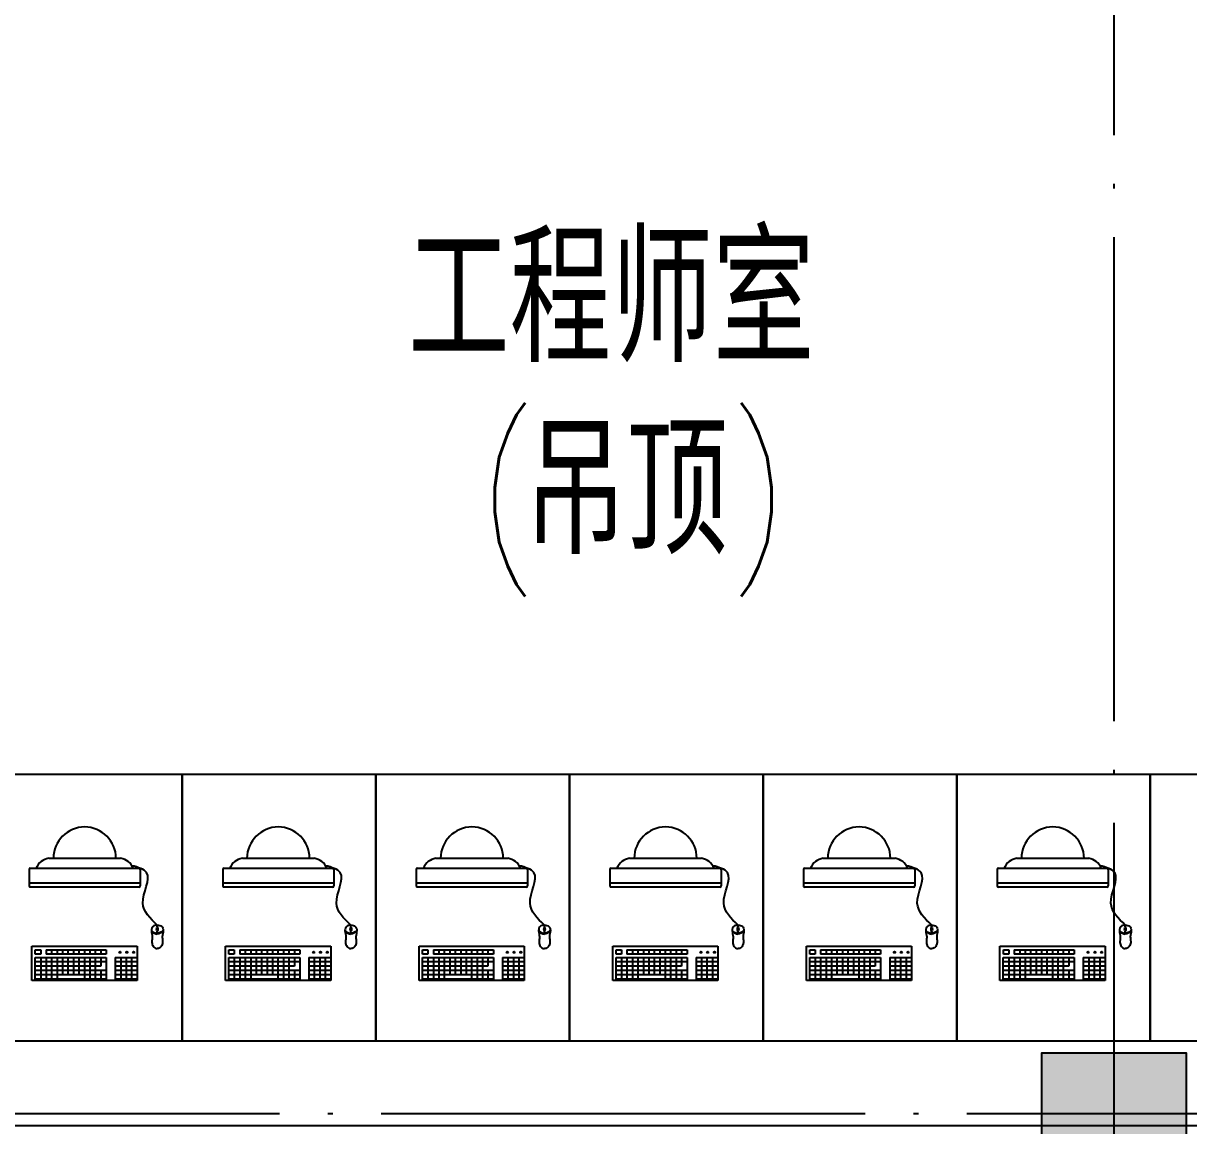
# Model space of a CAD drawing. Extents: x -59142 to 322364, y -122476 to 91021.
# Drawn here: x 28462 to 33277, y 46822 to 51375 of the extents above; entities that cross this region are included whole.
import ezdxf

# ---------------------------------------------------------------- set-up
doc = ezdxf.new("R2010")
doc.units = 0
doc.header["$LTSCALE"] = 1000
doc.header["$MEASUREMENT"] = 0
doc.linetypes.add('DOTE', pattern=[2.42, 2, -0.2, 0.02, -0.2])
for name, color, linetype in [('COLUMN', 255, 'Continuous'), ('DOTE', 1, 'DOTE'), ('EQUIPMENT', 171, 'Continuous'), ('PUB_HATCH', 255, 'Continuous'), ('TEXT', 62, 'Continuous'), ('WALL', 255, 'Continuous')]:
    doc.layers.add(name, color=color, linetype=linetype)
doc.styles.add('HZTXT', font='geditxt.shx', dxfattribs={"width": 0.8, "bigfont": 'hztxt1.shx'})
doc.styles.get("Standard").update_dxf_attribs({"font": 'gbenor.shx', "bigfont": 'gbcbig.shx'})
doc.dimstyles.get("Standard").update_dxf_attribs({"dimscale": 100, "dimtxt": 3.5, "dimasz": 1, "dimexe": 2.5, "dimexo": 3, "dimgap": 1.5, "dimtad": 1, "dimdec": 0, "dimzin": 0, "dimdsep": 46, "dimtxsty": 'Standard', "dimblk": 'ARCHTICK', "dimcen": 0.09, "dimadec": 0, "dimazin": 0, "dimtfac": 1, "dimtdec": 0, "dimtix": 1, "dimtmove": 2, "dimatfit": 3, "dimfxl": 1, "dimtolj": 1, "dimtzin": 0, "dimarcsym": 0})

# ---------------------------------------------------------------- blocks, each defined once
blk = doc.blocks.new('_FZH')
blk.add_lwpolyline([(-0.5, -0.5), (0.5, -0.5), (0.5, 0.5), (-0.5, 0.5)], close=True)
at = {"layer": 'PUB_HATCH'}
blk.add_solid([(-0.5, -0.5), (0.5, -0.5), (-0.5, 0.5), (0.5, 0.5)], dxfattribs=at)
blk = doc.blocks.new('DSADa')
at = {"layer": 'COLUMN', "xscale": 600.0000000000146, "yscale": 500, "zscale": 500}
blk.add_blockref('_FZH', (7100, -34500), dxfattribs=at)
blk = doc.blocks.new('A$C31CF031A')
at = {"layer": 'EQUIPMENT', "ltscale": 100}
for p, q in [((3250, 1400), (2450, 1400)), ((3250, 300), (3250, 1400)), ((3250, 1400), (3250, 300)), ((4050, 1400), (3250, 1400)), ((4050, 300), (4050, 1400)), ((4050, 1400), (4050, 300)), ((4850, 1400), (4050, 1400)), ((4850, 1400), (4850, 300)), ((5650, 1400), (4850, 1400)), ((4850, 300), (4850, 1400)), ((5650, 1400), (5650, 300)), ((6450, 1400), (5650, 1400)), ((5650, 300), (5650, 1400)), ((6450, 300), (6450, 1400)), ((6450, 1400), (6450, 300)), ((7250, 1400), (6450, 1400)), ((7250, 1400), (7250, 300)), ((8050, 1400), (7250, 1400)), ((7250, 300), (7250, 1400)), ((2450, 300), (3250, 300)), ((3250, 300), (4050, 300)), ((4050, 300), (4850, 300)), ((4850, 300), (5650, 300)), ((5650, 300), (6450, 300)), ((6450, 300), (7250, 300)), ((7250, 300), (8050, 300))]:
    blk.add_line(p, q, dxfattribs=at)
at = {"layer": 'EQUIPMENT'}
for p, q in [((2622.1, 1012.9), (3071.4, 1012.9)), ((2698.3, 1054.2), (2995.3, 1054.2)), ((3422.1, 1012.9), (3871.4, 1012.9)), ((3498.3, 1054.2), (3795.3, 1054.2)), ((4222.1, 1012.9), (4671.4, 1012.9)), ((4298.3, 1054.2), (4595.3, 1054.2)), ((5022.1, 1012.9), (5471.4, 1012.9)), ((5098.3, 1054.2), (5395.3, 1054.2)), ((5822.1, 1012.9), (6271.4, 1012.9)), ((5898.3, 1054.2), (6195.3, 1054.2)), ((6622.1, 1012.9), (7071.4, 1012.9)), ((6698.3, 1054.2), (6995.3, 1054.2)), ((2617.1, 1007.9), (2617.1, 940.3)), ((3076.4, 1007.9), (3076.4, 940.3)), ((3417.1, 1007.9), (3417.1, 940.3)), ((3876.4, 1007.9), (3876.4, 940.3)), ((4217.1, 1007.9), (4217.1, 940.3)), ((4676.4, 1007.9), (4676.4, 940.3)), ((5017.1, 1007.9), (5017.1, 940.3)), ((5476.4, 1007.9), (5476.4, 940.3)), ((5817.1, 1007.9), (5817.1, 940.3)), ((6276.4, 1007.9), (6276.4, 940.3)), ((6617.1, 1007.9), (6617.1, 940.3)), ((7076.4, 1007.9), (7076.4, 940.3)), ((2617.1, 952.2), (3076.4, 952.2)), ((3071.4, 935.3), (2622.1, 935.3)), ((3417.1, 952.2), (3876.4, 952.2)), ((3871.4, 935.3), (3422.1, 935.3)), ((4217.1, 952.2), (4676.4, 952.2)), ((4671.4, 935.3), (4222.1, 935.3)), ((5017.1, 952.2), (5476.4, 952.2)), ((5471.4, 935.3), (5022.1, 935.3)), ((5817.1, 952.2), (6276.4, 952.2)), ((6271.4, 935.3), (5822.1, 935.3)), ((6617.1, 952.2), (7076.4, 952.2)), ((7071.4, 935.3), (6622.1, 935.3)), ((3146.2, 770), (3146.2, 778.5)), ((3147.2, 770), (3147.2, 778.5)), ((3946.2, 770), (3946.2, 778.5)), ((3947.2, 770), (3947.2, 778.5)), ((4746.2, 770), (4746.2, 778.5)), ((4747.2, 770), (4747.2, 778.5)), ((5546.2, 770), (5546.2, 778.5)), ((5547.2, 770), (5547.2, 778.5)), ((6346.2, 770), (6346.2, 778.5)), ((6347.2, 770), (6347.2, 778.5)), ((7146.2, 770), (7146.2, 778.5)), ((7147.2, 770), (7147.2, 778.5)), ((3146.2, 743.5), (3146.2, 753.3)), ((3147.2, 743.5), (3147.2, 753.3)), ((3946.2, 743.5), (3946.2, 753.3)), ((3947.2, 743.5), (3947.2, 753.3)), ((4746.2, 743.5), (4746.2, 753.3)), ((4747.2, 743.5), (4747.2, 753.3)), ((5546.2, 743.5), (5546.2, 753.3)), ((5547.2, 743.5), (5547.2, 753.3)), ((6346.2, 743.5), (6346.2, 753.3)), ((6347.2, 743.5), (6347.2, 753.3)), ((7146.2, 743.5), (7146.2, 753.3)), ((7147.2, 743.5), (7147.2, 753.3)), ((2628.8, 691.8), (3063.3, 691.8)), ((2628.8, 549.1), (2628.8, 691.8)), ((2642.7, 658.3), (2642.7, 676.1)), ((2642.7, 676.1), (2665.1, 676.1)), ((2665.1, 676.1), (2665.1, 658.3)), ((2687.6, 676.1), (2687.6, 658.3)), ((2687.6, 676.1), (2935.6, 676.1)), ((2710.2, 676.1), (2710.2, 658.3)), ((2732.7, 676.1), (2732.7, 658.3)), ((2755.3, 676.1), (2755.3, 658.3)), ((2777.8, 676.1), (2777.8, 658.3)), ((2800.4, 676.1), (2800.4, 658.3)), ((2822.9, 676.1), (2822.9, 658.3)), ((2845.4, 676.1), (2845.4, 658.3)), ((2868, 676.1), (2868, 658.3)), ((2890.5, 676.1), (2890.5, 658.3)), ((2913.1, 676.1), (2913.1, 658.3)), ((2935.6, 676.1), (2935.6, 658.3)), ((2935.6, 676.1), (2935.6, 658.3)), ((3063.3, 691.8), (3063.3, 549.1)), ((3428.8, 691.8), (3863.3, 691.8)), ((3428.8, 549.1), (3428.8, 691.8)), ((3442.7, 658.3), (3442.7, 676.1)), ((3442.7, 676.1), (3465.1, 676.1)), ((3465.1, 676.1), (3465.1, 658.3)), ((3487.6, 676.1), (3487.6, 658.3)), ((3487.6, 676.1), (3735.6, 676.1)), ((3510.2, 676.1), (3510.2, 658.3)), ((3532.7, 676.1), (3532.7, 658.3)), ((3555.3, 676.1), (3555.3, 658.3)), ((3577.8, 676.1), (3577.8, 658.3)), ((3600.4, 676.1), (3600.4, 658.3)), ((3622.9, 676.1), (3622.9, 658.3)), ((3645.4, 676.1), (3645.4, 658.3)), ((3668, 676.1), (3668, 658.3)), ((3690.5, 676.1), (3690.5, 658.3)), ((3713.1, 676.1), (3713.1, 658.3)), ((3735.6, 676.1), (3735.6, 658.3)), ((3735.6, 676.1), (3735.6, 658.3)), ((3863.3, 691.8), (3863.3, 549.1)), ((4228.8, 691.8), (4663.3, 691.8)), ((4228.8, 549.1), (4228.8, 691.8)), ((4242.7, 658.3), (4242.7, 676.1)), ((4242.7, 676.1), (4265.1, 676.1)), ((4265.1, 676.1), (4265.1, 658.3)), ((4287.6, 676.1), (4287.6, 658.3)), ((4287.6, 676.1), (4535.6, 676.1)), ((4310.2, 676.1), (4310.2, 658.3)), ((4332.7, 676.1), (4332.7, 658.3)), ((4355.3, 676.1), (4355.3, 658.3)), ((4377.8, 676.1), (4377.8, 658.3)), ((4400.4, 676.1), (4400.4, 658.3)), ((4422.9, 676.1), (4422.9, 658.3)), ((4445.4, 676.1), (4445.4, 658.3)), ((4468, 676.1), (4468, 658.3)), ((4490.5, 676.1), (4490.5, 658.3)), ((4513.1, 676.1), (4513.1, 658.3)), ((4535.6, 676.1), (4535.6, 658.3)), ((4535.6, 676.1), (4535.6, 658.3)), ((4663.3, 691.8), (4663.3, 549.1)), ((5028.8, 691.8), (5463.3, 691.8)), ((5028.8, 549.1), (5028.8, 691.8)), ((5042.7, 658.3), (5042.7, 676.1)), ((5042.7, 676.1), (5065.1, 676.1)), ((5065.1, 676.1), (5065.1, 658.3)), ((5087.6, 676.1), (5087.6, 658.3)), ((5087.6, 676.1), (5335.6, 676.1)), ((5110.2, 676.1), (5110.2, 658.3)), ((5132.7, 676.1), (5132.7, 658.3)), ((5155.3, 676.1), (5155.3, 658.3)), ((5177.8, 676.1), (5177.8, 658.3)), ((5200.4, 676.1), (5200.4, 658.3)), ((5222.9, 676.1), (5222.9, 658.3)), ((5245.4, 676.1), (5245.4, 658.3)), ((5268, 676.1), (5268, 658.3)), ((5290.5, 676.1), (5290.5, 658.3)), ((5313.1, 676.1), (5313.1, 658.3)), ((5335.6, 676.1), (5335.6, 658.3)), ((5335.6, 676.1), (5335.6, 658.3)), ((5463.3, 691.8), (5463.3, 549.1)), ((5828.8, 691.8), (6263.3, 691.8)), ((5828.8, 549.1), (5828.8, 691.8)), ((5842.7, 658.3), (5842.7, 676.1)), ((5842.7, 676.1), (5865.1, 676.1)), ((5865.1, 676.1), (5865.1, 658.3)), ((5887.6, 676.1), (5887.6, 658.3)), ((5887.6, 676.1), (6135.6, 676.1)), ((5910.2, 676.1), (5910.2, 658.3)), ((5932.7, 676.1), (5932.7, 658.3)), ((5955.3, 676.1), (5955.3, 658.3)), ((5977.8, 676.1), (5977.8, 658.3)), ((6000.4, 676.1), (6000.4, 658.3)), ((6022.9, 676.1), (6022.9, 658.3)), ((6045.4, 676.1), (6045.4, 658.3)), ((6068, 676.1), (6068, 658.3)), ((6090.5, 676.1), (6090.5, 658.3)), ((6113.1, 676.1), (6113.1, 658.3)), ((6135.6, 676.1), (6135.6, 658.3)), ((6135.6, 676.1), (6135.6, 658.3)), ((6263.3, 691.8), (6263.3, 549.1)), ((6628.8, 691.8), (7063.3, 691.8)), ((6628.8, 549.1), (6628.8, 691.8)), ((6642.7, 658.3), (6642.7, 676.1)), ((6642.7, 676.1), (6665.1, 676.1)), ((6665.1, 676.1), (6665.1, 658.3)), ((6687.6, 676.1), (6687.6, 658.3)), ((6687.6, 676.1), (6935.6, 676.1)), ((6710.2, 676.1), (6710.2, 658.3)), ((6732.7, 676.1), (6732.7, 658.3)), ((6755.3, 676.1), (6755.3, 658.3)), ((6777.8, 676.1), (6777.8, 658.3)), ((6800.4, 676.1), (6800.4, 658.3)), ((6822.9, 676.1), (6822.9, 658.3)), ((6845.4, 676.1), (6845.4, 658.3)), ((6868, 676.1), (6868, 658.3)), ((6890.5, 676.1), (6890.5, 658.3)), ((6913.1, 676.1), (6913.1, 658.3)), ((6935.6, 676.1), (6935.6, 658.3)), ((6935.6, 676.1), (6935.6, 658.3)), ((7063.3, 691.8), (7063.3, 549.1)), ((2642.6, 644.5), (2935.6, 644.5)), ((2642.6, 555.7), (2642.6, 644.5)), ((2935.6, 626.7), (2642.6, 626.7)), ((2665.1, 658.3), (2642.7, 658.3)), ((2665.1, 644.5), (2665.1, 555.7)), ((2935.6, 658.3), (2687.6, 658.3)), ((2687.6, 644.5), (2687.6, 555.7)), ((2710.2, 644.5), (2710.2, 555.7)), ((2732.7, 644.5), (2732.7, 555.7)), ((2755.3, 644.5), (2755.3, 573.4)), ((2777.8, 644.5), (2777.8, 573.4)), ((2800.4, 644.5), (2800.4, 573.4)), ((2822.9, 644.5), (2822.9, 573.4)), ((2845.4, 644.5), (2845.4, 555.7)), ((2868, 644.5), (2868, 555.7)), ((2935.6, 658.3), (2880.3, 658.3)), ((2890.5, 644.5), (2890.5, 555.7)), ((2913.1, 644.5), (2913.1, 608.9)), ((2935.6, 644.5), (2935.6, 555.7)), ((2935.6, 644.5), (2935.6, 555.7)), ((2935.6, 644.5), (2935.6, 555.7)), ((2973.1, 644.5), (3063.3, 644.5)), ((2973.1, 644.5), (2973.1, 555.7)), ((2973.1, 644.5), (3063.3, 644.5)), ((3063.3, 626.7), (2973.1, 626.7)), ((2995.7, 644.5), (2995.7, 555.7)), ((3018.2, 644.5), (3018.2, 555.7)), ((3040.8, 644.5), (3040.8, 555.7)), ((3063.3, 644.5), (3063.3, 555.7)), ((3063.3, 644.5), (3063.3, 555.7)), ((3442.6, 644.5), (3735.6, 644.5)), ((3442.6, 555.7), (3442.6, 644.5)), ((3735.6, 626.7), (3442.6, 626.7)), ((3465.1, 658.3), (3442.7, 658.3)), ((3465.1, 644.5), (3465.1, 555.7)), ((3735.6, 658.3), (3487.6, 658.3)), ((3487.6, 644.5), (3487.6, 555.7)), ((3510.2, 644.5), (3510.2, 555.7)), ((3532.7, 644.5), (3532.7, 555.7)), ((3555.3, 644.5), (3555.3, 573.4)), ((3577.8, 644.5), (3577.8, 573.4)), ((3600.4, 644.5), (3600.4, 573.4)), ((3622.9, 644.5), (3622.9, 573.4)), ((3645.4, 644.5), (3645.4, 555.7)), ((3668, 644.5), (3668, 555.7)), ((3735.6, 658.3), (3680.3, 658.3)), ((3690.5, 644.5), (3690.5, 555.7)), ((3713.1, 644.5), (3713.1, 608.9)), ((3735.6, 644.5), (3735.6, 555.7)), ((3735.6, 644.5), (3735.6, 555.7)), ((3735.6, 644.5), (3735.6, 555.7)), ((3773.1, 644.5), (3863.3, 644.5)), ((3773.1, 644.5), (3773.1, 555.7)), ((3773.1, 644.5), (3863.3, 644.5)), ((3863.3, 626.7), (3773.1, 626.7)), ((3795.7, 644.5), (3795.7, 555.7)), ((3818.2, 644.5), (3818.2, 555.7)), ((3840.8, 644.5), (3840.8, 555.7)), ((3863.3, 644.5), (3863.3, 555.7)), ((3863.3, 644.5), (3863.3, 555.7)), ((4242.6, 644.5), (4535.6, 644.5)), ((4242.6, 555.7), (4242.6, 644.5)), ((4535.6, 626.7), (4242.6, 626.7)), ((4265.1, 658.3), (4242.7, 658.3)), ((4265.1, 644.5), (4265.1, 555.7)), ((4535.6, 658.3), (4287.6, 658.3)), ((4287.6, 644.5), (4287.6, 555.7)), ((4310.2, 644.5), (4310.2, 555.7)), ((4332.7, 644.5), (4332.7, 555.7)), ((4355.3, 644.5), (4355.3, 573.4)), ((4377.8, 644.5), (4377.8, 573.4)), ((4400.4, 644.5), (4400.4, 573.4)), ((4422.9, 644.5), (4422.9, 573.4)), ((4445.4, 644.5), (4445.4, 555.7)), ((4468, 644.5), (4468, 555.7)), ((4535.6, 658.3), (4480.3, 658.3)), ((4490.5, 644.5), (4490.5, 555.7)), ((4513.1, 644.5), (4513.1, 608.9)), ((4535.6, 644.5), (4535.6, 555.7)), ((4535.6, 644.5), (4535.6, 555.7)), ((4535.6, 644.5), (4535.6, 555.7)), ((4573.1, 644.5), (4663.3, 644.5)), ((4573.1, 644.5), (4573.1, 555.7)), ((4573.1, 644.5), (4663.3, 644.5)), ((4663.3, 626.7), (4573.1, 626.7)), ((4595.7, 644.5), (4595.7, 555.7)), ((4618.2, 644.5), (4618.2, 555.7)), ((4640.8, 644.5), (4640.8, 555.7)), ((4663.3, 644.5), (4663.3, 555.7)), ((4663.3, 644.5), (4663.3, 555.7)), ((5042.6, 644.5), (5335.6, 644.5)), ((5042.6, 555.7), (5042.6, 644.5)), ((5335.6, 626.7), (5042.6, 626.7)), ((5065.1, 658.3), (5042.7, 658.3)), ((5065.1, 644.5), (5065.1, 555.7)), ((5335.6, 658.3), (5087.6, 658.3)), ((5087.6, 644.5), (5087.6, 555.7)), ((5110.2, 644.5), (5110.2, 555.7)), ((5132.7, 644.5), (5132.7, 555.7)), ((5155.3, 644.5), (5155.3, 573.4)), ((5177.8, 644.5), (5177.8, 573.4)), ((5200.4, 644.5), (5200.4, 573.4)), ((5222.9, 644.5), (5222.9, 573.4)), ((5245.4, 644.5), (5245.4, 555.7)), ((5268, 644.5), (5268, 555.7)), ((5335.6, 658.3), (5280.3, 658.3)), ((5290.5, 644.5), (5290.5, 555.7)), ((5313.1, 644.5), (5313.1, 608.9)), ((5335.6, 644.5), (5335.6, 555.7)), ((5335.6, 644.5), (5335.6, 555.7)), ((5335.6, 644.5), (5335.6, 555.7)), ((5373.1, 644.5), (5463.3, 644.5)), ((5373.1, 644.5), (5373.1, 555.7)), ((5373.1, 644.5), (5463.3, 644.5)), ((5463.3, 626.7), (5373.1, 626.7)), ((5395.7, 644.5), (5395.7, 555.7)), ((5418.2, 644.5), (5418.2, 555.7)), ((5440.8, 644.5), (5440.8, 555.7)), ((5463.3, 644.5), (5463.3, 555.7)), ((5463.3, 644.5), (5463.3, 555.7)), ((5842.6, 644.5), (6135.6, 644.5)), ((5842.6, 555.7), (5842.6, 644.5)), ((6135.6, 626.7), (5842.6, 626.7)), ((5865.1, 658.3), (5842.7, 658.3)), ((5865.1, 644.5), (5865.1, 555.7)), ((6135.6, 658.3), (5887.6, 658.3)), ((5887.6, 644.5), (5887.6, 555.7)), ((5910.2, 644.5), (5910.2, 555.7)), ((5932.7, 644.5), (5932.7, 555.7)), ((5955.3, 644.5), (5955.3, 573.4)), ((5977.8, 644.5), (5977.8, 573.4)), ((6000.4, 644.5), (6000.4, 573.4)), ((6022.9, 644.5), (6022.9, 573.4)), ((6045.4, 644.5), (6045.4, 555.7)), ((6068, 644.5), (6068, 555.7)), ((6135.6, 658.3), (6080.3, 658.3)), ((6090.5, 644.5), (6090.5, 555.7)), ((6113.1, 644.5), (6113.1, 608.9)), ((6135.6, 644.5), (6135.6, 555.7)), ((6135.6, 644.5), (6135.6, 555.7)), ((6135.6, 644.5), (6135.6, 555.7)), ((6173.1, 644.5), (6263.3, 644.5)), ((6173.1, 644.5), (6173.1, 555.7)), ((6173.1, 644.5), (6263.3, 644.5)), ((6263.3, 626.7), (6173.1, 626.7)), ((6195.7, 644.5), (6195.7, 555.7)), ((6218.2, 644.5), (6218.2, 555.7)), ((6240.8, 644.5), (6240.8, 555.7)), ((6263.3, 644.5), (6263.3, 555.7)), ((6263.3, 644.5), (6263.3, 555.7)), ((6642.6, 644.5), (6935.6, 644.5)), ((6642.6, 555.7), (6642.6, 644.5)), ((6935.6, 626.7), (6642.6, 626.7)), ((6665.1, 658.3), (6642.7, 658.3)), ((6665.1, 644.5), (6665.1, 555.7)), ((6935.6, 658.3), (6687.6, 658.3)), ((6687.6, 644.5), (6687.6, 555.7)), ((6710.2, 644.5), (6710.2, 555.7)), ((6732.7, 644.5), (6732.7, 555.7)), ((6755.3, 644.5), (6755.3, 573.4)), ((6777.8, 644.5), (6777.8, 573.4)), ((6800.4, 644.5), (6800.4, 573.4)), ((6822.9, 644.5), (6822.9, 573.4)), ((6845.4, 644.5), (6845.4, 555.7)), ((6868, 644.5), (6868, 555.7)), ((6935.6, 658.3), (6880.3, 658.3)), ((6890.5, 644.5), (6890.5, 555.7)), ((6913.1, 644.5), (6913.1, 608.9)), ((6935.6, 644.5), (6935.6, 555.7)), ((6935.6, 644.5), (6935.6, 555.7)), ((6935.6, 644.5), (6935.6, 555.7)), ((6973.1, 644.5), (7063.3, 644.5)), ((6973.1, 644.5), (6973.1, 555.7)), ((6973.1, 644.5), (7063.3, 644.5)), ((7063.3, 626.7), (6973.1, 626.7)), ((6995.7, 644.5), (6995.7, 555.7)), ((7018.2, 644.5), (7018.2, 555.7)), ((7040.8, 644.5), (7040.8, 555.7)), ((7063.3, 644.5), (7063.3, 555.7)), ((7063.3, 644.5), (7063.3, 555.7)), ((2913.1, 608.9), (2642.6, 608.9)), ((2935.6, 591.2), (2642.6, 591.2)), ((2913.1, 591.2), (2913.1, 555.7)), ((3063.3, 608.9), (2973.1, 608.9)), ((3063.3, 591.2), (2973.1, 591.2)), ((3713.1, 608.9), (3442.6, 608.9)), ((3735.6, 591.2), (3442.6, 591.2)), ((3713.1, 591.2), (3713.1, 555.7)), ((3863.3, 608.9), (3773.1, 608.9)), ((3863.3, 591.2), (3773.1, 591.2)), ((4513.1, 608.9), (4242.6, 608.9)), ((4535.6, 591.2), (4242.6, 591.2)), ((4513.1, 591.2), (4513.1, 555.7)), ((4663.3, 608.9), (4573.1, 608.9)), ((4663.3, 591.2), (4573.1, 591.2)), ((5313.1, 608.9), (5042.6, 608.9)), ((5335.6, 591.2), (5042.6, 591.2)), ((5313.1, 591.2), (5313.1, 555.7)), ((5463.3, 608.9), (5373.1, 608.9)), ((5463.3, 591.2), (5373.1, 591.2)), ((6113.1, 608.9), (5842.6, 608.9)), ((6135.6, 591.2), (5842.6, 591.2)), ((6113.1, 591.2), (6113.1, 555.7)), ((6263.3, 608.9), (6173.1, 608.9)), ((6263.3, 591.2), (6173.1, 591.2)), ((6913.1, 608.9), (6642.6, 608.9)), ((6935.6, 591.2), (6642.6, 591.2)), ((6913.1, 591.2), (6913.1, 555.7)), ((7063.3, 608.9), (6973.1, 608.9)), ((7063.3, 591.2), (6973.1, 591.2)), ((3063.3, 549.1), (2628.8, 549.1)), ((2935.6, 573.4), (2642.6, 573.4)), ((2935.6, 555.7), (2642.6, 555.7)), ((3063.3, 573.4), (2973.1, 573.4)), ((3063.3, 555.7), (2973.1, 555.7)), ((3863.3, 549.1), (3428.8, 549.1)), ((3735.6, 573.4), (3442.6, 573.4)), ((3735.6, 555.7), (3442.6, 555.7)), ((3863.3, 573.4), (3773.1, 573.4)), ((3863.3, 555.7), (3773.1, 555.7)), ((4663.3, 549.1), (4228.8, 549.1)), ((4535.6, 573.4), (4242.6, 573.4)), ((4535.6, 555.7), (4242.6, 555.7)), ((4663.3, 573.4), (4573.1, 573.4)), ((4663.3, 555.7), (4573.1, 555.7)), ((5463.3, 549.1), (5028.8, 549.1)), ((5335.6, 573.4), (5042.6, 573.4)), ((5335.6, 555.7), (5042.6, 555.7)), ((5463.3, 573.4), (5373.1, 573.4)), ((5463.3, 555.7), (5373.1, 555.7)), ((6263.3, 549.1), (5828.8, 549.1)), ((6135.6, 573.4), (5842.6, 573.4)), ((6135.6, 555.7), (5842.6, 555.7)), ((6263.3, 573.4), (6173.1, 573.4)), ((6263.3, 555.7), (6173.1, 555.7)), ((7063.3, 549.1), (6628.8, 549.1)), ((6935.6, 573.4), (6642.6, 573.4)), ((6935.6, 555.7), (6642.6, 555.7)), ((7063.3, 573.4), (6973.1, 573.4)), ((7063.3, 555.7), (6973.1, 555.7))]:
    blk.add_line(p, q, dxfattribs=at)
for centre in [(2993, 666.4), (3021.1, 666.4), (3049.1, 666.4), (3793, 666.4), (3821.1, 666.4), (3849.1, 666.4), (4593, 666.4), (4621.1, 666.4), (4649.1, 666.4), (5393, 666.4), (5421.1, 666.4), (5449.1, 666.4), (6193, 666.4), (6221.1, 666.4), (6249.1, 666.4), (6993, 666.4), (7021.1, 666.4), (7049.1, 666.4)]:
    blk.add_circle(centre, 3.1, dxfattribs=at)
for centre, radius, start, end in [((2846.8, 1054.2), 129.3, 0.0037, 180.0037), ((3646.8, 1054.2), 129.3, 0.0037, 180.0037), ((4446.8, 1054.2), 129.3, 0.0037, 180.0037), ((5246.8, 1054.2), 129.3, 0.0037, 180.0037), ((6046.8, 1054.2), 129.3, 0.0037, 180.0037), ((6846.8, 1054.2), 129.3, 0.0037, 180.0037), ((2622.1, 1007.9), 5, 90, 180), ((2707.6, 989.2), 65.7, 98.0752, 158.8803), ((2986, 989.2), 65.7, 21.1197, 81.9248), ((3071.4, 1007.9), 5, 0, 90), ((3422.1, 1007.9), 5, 90, 180), ((3507.6, 989.2), 65.7, 98.0752, 158.8803), ((3786, 989.2), 65.7, 21.1197, 81.9248), ((3871.4, 1007.9), 5, 0, 90), ((4222.1, 1007.9), 5, 90, 180), ((4307.6, 989.2), 65.7, 98.0752, 158.8803), ((4586, 989.2), 65.7, 21.1197, 81.9248), ((4671.4, 1007.9), 5, 0, 90), ((5022.1, 1007.9), 5, 90, 180), ((5107.6, 989.2), 65.7, 98.0752, 158.8803), ((5386, 989.2), 65.7, 21.1197, 81.9248), ((5471.4, 1007.9), 5, 0, 90), ((5822.1, 1007.9), 5, 90, 180), ((5907.6, 989.2), 65.7, 98.0752, 158.8803), ((6186, 989.2), 65.7, 21.1197, 81.9248), ((6271.4, 1007.9), 5, 0, 90), ((6622.1, 1007.9), 5, 90, 180), ((6707.6, 989.2), 65.7, 98.0752, 158.8803), ((6986, 989.2), 65.7, 21.1197, 81.9248), ((7071.4, 1007.9), 5, 0, 90), ((2622.1, 940.3), 5, 180, 270.0037), ((3071.4, 940.3), 5, 270.0037, 0), ((3422.1, 940.3), 5, 180, 270.0037), ((3871.4, 940.3), 5, 270.0037, 0), ((4222.1, 940.3), 5, 180, 270.0037), ((4671.4, 940.3), 5, 270.0037, 0), ((5022.1, 940.3), 5, 180, 270.0037), ((5471.4, 940.3), 5, 270.0037, 0), ((5822.1, 940.3), 5, 180, 270.0037), ((6271.4, 940.3), 5, 270.0037, 0), ((6622.1, 940.3), 5, 180, 270.0037), ((7071.4, 940.3), 5, 270.0037, 0)]:
    blk.add_arc(centre, radius, start, end, dxfattribs=at)
for centre, major_axis in [((3146.7, 761.6), (0, 8.48)), ((3146.7, 761.6), (0, 3.81)), ((3946.7, 761.6), (0, 8.48)), ((3946.7, 761.6), (0, 3.81)), ((4746.7, 761.6), (0, 8.48)), ((4746.7, 761.6), (0, 3.81)), ((5546.7, 761.6), (0, 8.48)), ((5546.7, 761.6), (0, 3.81)), ((6346.7, 761.6), (0, 8.48)), ((6346.7, 761.6), (0, 3.81)), ((7146.7, 761.6), (0, 8.48)), ((7146.7, 761.6), (0, 3.81))]:
    blk.add_ellipse(centre, major_axis=major_axis, ratio=0.331977, dxfattribs=at)
for points in [[(3146.7, 778.6), (3087.2, 869.2), (3102.9, 995), (3041.9, 1023.7)], [(3946.7, 778.6), (3887.2, 869.2), (3902.9, 995), (3841.9, 1023.7)], [(4746.7, 778.6), (4687.2, 869.2), (4702.9, 995), (4641.9, 1023.7)], [(5546.7, 778.6), (5487.2, 869.2), (5502.9, 995), (5441.9, 1023.7)], [(6346.7, 778.6), (6287.2, 869.2), (6302.9, 995), (6241.9, 1023.7)], [(7146.7, 778.6), (7087.2, 869.2), (7102.9, 995), (7041.9, 1023.7)], [(3146.7, 778.6), (3128.4, 772.9), (3122.4, 755.7), (3126.1, 729.8), (3124.9, 715.6), (3126.3, 697.6), (3136.4, 684.3), (3146.7, 681.1)], [(3146.7, 778.6), (3165.1, 772.9), (3171.1, 755.7), (3167.4, 729.8), (3168.6, 715.6), (3167.2, 697.6), (3157, 684.3), (3146.7, 681.1)], [(3946.7, 778.6), (3928.4, 772.9), (3922.4, 755.7), (3926.1, 729.8), (3924.9, 715.6), (3926.3, 697.6), (3936.4, 684.3), (3946.7, 681.1)], [(3946.7, 778.6), (3965.1, 772.9), (3971.1, 755.7), (3967.4, 729.8), (3968.6, 715.6), (3967.2, 697.6), (3957, 684.3), (3946.7, 681.1)], [(4746.7, 778.6), (4728.4, 772.9), (4722.4, 755.7), (4726.1, 729.8), (4724.9, 715.6), (4726.3, 697.6), (4736.4, 684.3), (4746.7, 681.1)], [(4746.7, 778.6), (4765.1, 772.9), (4771.1, 755.7), (4767.4, 729.8), (4768.6, 715.6), (4767.2, 697.6), (4757, 684.3), (4746.7, 681.1)], [(5546.7, 778.6), (5528.4, 772.9), (5522.4, 755.7), (5526.1, 729.8), (5524.9, 715.6), (5526.3, 697.6), (5536.4, 684.3), (5546.7, 681.1)], [(5546.7, 778.6), (5565.1, 772.9), (5571.1, 755.7), (5567.4, 729.8), (5568.6, 715.6), (5567.2, 697.6), (5557, 684.3), (5546.7, 681.1)], [(6346.7, 778.6), (6328.4, 772.9), (6322.4, 755.7), (6326.1, 729.8), (6324.9, 715.6), (6326.3, 697.6), (6336.4, 684.3), (6346.7, 681.1)], [(6346.7, 778.6), (6365.1, 772.9), (6371.1, 755.7), (6367.4, 729.8), (6368.6, 715.6), (6367.2, 697.6), (6357, 684.3), (6346.7, 681.1)], [(7146.7, 778.6), (7128.4, 772.9), (7122.4, 755.7), (7126.1, 729.8), (7124.9, 715.6), (7126.3, 697.6), (7136.4, 684.3), (7146.7, 681.1)], [(7146.7, 778.6), (7165.1, 772.9), (7171.1, 755.7), (7167.4, 729.8), (7168.6, 715.6), (7167.2, 697.6), (7157, 684.3), (7146.7, 681.1)], [(3122.4, 754.7), (3134.6, 747.5), (3146.2, 743.5)], [(3122.4, 752.4), (3134.6, 745.2), (3146.7, 741.1)], [(3171, 752.4), (3158.9, 745.2), (3146.7, 741.1)], [(3171, 754.7), (3158.9, 747.5), (3147.2, 743.5)], [(3922.4, 754.7), (3934.6, 747.5), (3946.2, 743.5)], [(3922.4, 752.4), (3934.6, 745.2), (3946.7, 741.1)], [(3971, 752.4), (3958.9, 745.2), (3946.7, 741.1)], [(3971, 754.7), (3958.9, 747.5), (3947.2, 743.5)], [(4722.4, 754.7), (4734.6, 747.5), (4746.2, 743.5)], [(4722.4, 752.4), (4734.6, 745.2), (4746.7, 741.1)], [(4771, 752.4), (4758.9, 745.2), (4746.7, 741.1)], [(4771, 754.7), (4758.9, 747.5), (4747.2, 743.5)], [(5522.4, 754.7), (5534.6, 747.5), (5546.2, 743.5)], [(5522.4, 752.4), (5534.6, 745.2), (5546.7, 741.1)], [(5571, 752.4), (5558.9, 745.2), (5546.7, 741.1)], [(5571, 754.7), (5558.9, 747.5), (5547.2, 743.5)], [(6322.4, 754.7), (6334.6, 747.5), (6346.2, 743.5)], [(6322.4, 752.4), (6334.6, 745.2), (6346.7, 741.1)], [(6371, 752.4), (6358.9, 745.2), (6346.7, 741.1)], [(6371, 754.7), (6358.9, 747.5), (6347.2, 743.5)], [(7122.4, 754.7), (7134.6, 747.5), (7146.2, 743.5)], [(7122.4, 752.4), (7134.6, 745.2), (7146.7, 741.1)], [(7171, 752.4), (7158.9, 745.2), (7146.7, 741.1)], [(7171, 754.7), (7158.9, 747.5), (7147.2, 743.5)]]:
    blk.add_spline(points, degree=3, dxfattribs=at)
blk = doc.blocks.new('*D1645')
at = {"color": 0, "lineweight": -2, "transparency": 16777216}
for p, q in [((30050.9, 77044.1), (28767.3, 77044.1)), ((30168.4, 76672.1), (30050.9, 77044.1)), ((30068.4, 76672.1), (30168.4, 76672.1))]:
    blk.add_line(p, q, dxfattribs=at)
at = {"layer": 'Defpoints', "color": 0, "transparency": 16777216}
for p in [(29850.9, 77044.1), (30368.4, 76672.1), (49318.4, 26622.1)]:
    blk.add_point(p, dxfattribs=at)
at = {"color": 0, "transparency": 16777216, "insert": (29234.1, 77369.1), "char_height": 350, "attachment_point": 5}
blk.add_mtext('\\A1;50050', dxfattribs=at)
blk = doc.blocks.new('_ArchTick')
at = {"color": 0, "linetype": 'ByBlock', "const_width": 0.4}
blk.add_lwpolyline([(-0.5, -0.5), (0.5, 0.5)], dxfattribs=at)
blk = doc.blocks.new('*D1646')
at = {"color": 0, "lineweight": -2, "transparency": 16777216}
for p, q in [((30195.9, 76988.6), (30195.9, 78214.8)), ((30368.4, 76872.1), (30195.9, 76988.6)), ((30368.4, 76972.1), (30368.4, 76872.1))]:
    blk.add_line(p, q, dxfattribs=at)
at = {"layer": 'Defpoints', "color": 0, "transparency": 16777216}
for p in [(30195.9, 77188.6), (30368.4, 76672.1), (49318.4, 26622.1)]:
    blk.add_point(p, dxfattribs=at)
at = {"color": 0, "transparency": 16777216, "insert": (29870.9, 77776.7), "char_height": 350, "attachment_point": 5, "rotation": 90}
blk.add_mtext('\\A1;18950', dxfattribs=at)
blk = doc.blocks.new('*D1647')
at = {"color": 0, "lineweight": -2, "transparency": 16777216}
for p, q in [((26068.4, 78472.1), (25968.4, 78472.1)), ((25968.4, 78472.1), (26036.4, 78022.1)), ((26036.4, 78022.1), (27261.6, 78022.1))]:
    blk.add_line(p, q, dxfattribs=at)
at = {"layer": 'Defpoints', "color": 0, "transparency": 16777216}
for p in [(25768.4, 78472.1), (26236.4, 78022.1), (49318.4, 26622.1)]:
    blk.add_point(p, dxfattribs=at)
at = {"color": 0, "transparency": 16777216, "insert": (26824, 78347.1), "char_height": 350, "attachment_point": 5}
blk.add_mtext('\\A1;51850', dxfattribs=at)
blk = doc.blocks.new('*D1648')
at = {"color": 0, "lineweight": -2, "transparency": 16777216}
for p, q in [((25768.4, 78272.1), (26069.4, 78294.6)), ((25768.4, 78172.1), (25768.4, 78272.1)), ((26069.4, 78294.6), (26069.4, 77003.6))]:
    blk.add_line(p, q, dxfattribs=at)
at = {"layer": 'Defpoints', "color": 0, "transparency": 16777216}
for p in [(25768.4, 78472.1), (26069.4, 78094.6), (49318.4, 26622.1)]:
    blk.add_point(p, dxfattribs=at)
at = {"color": 0, "transparency": 16777216, "insert": (25744.4, 77474.1), "char_height": 350, "attachment_point": 5, "rotation": 90}
blk.add_mtext('\\A1;23550', dxfattribs=at)
blk = doc.blocks.new('*D1649')
at = {"color": 0, "lineweight": -2, "transparency": 16777216}
for p, q in [((30083.4, 74425.6), (30083.4, 75651.8)), ((30368.4, 74622.1), (30368.4, 74522.1)), ((30368.4, 74522.1), (30083.4, 74425.6))]:
    blk.add_line(p, q, dxfattribs=at)
at = {"layer": 'Defpoints', "color": 0, "transparency": 16777216}
for p in [(30083.4, 74625.6), (30368.4, 74322.1), (49318.4, 26622.1)]:
    blk.add_point(p, dxfattribs=at)
at = {"color": 0, "transparency": 16777216, "insert": (29758.4, 75213.7), "char_height": 350, "attachment_point": 5, "rotation": 90}
blk.add_mtext('\\A1;18950', dxfattribs=at)
blk = doc.blocks.new('*D1650')
at = {"color": 0, "lineweight": -2, "transparency": 16777216}
for p, q in [((30283.4, 74425.6), (28970.7, 74425.6)), ((30168.4, 74322.1), (30283.4, 74425.6)), ((30068.4, 74322.1), (30168.4, 74322.1))]:
    blk.add_line(p, q, dxfattribs=at)
at = {"layer": 'Defpoints', "color": 0, "transparency": 16777216}
for p in [(30083.4, 74425.6), (30368.4, 74322.1), (49318.4, 26622.1)]:
    blk.add_point(p, dxfattribs=at)
at = {"color": 0, "transparency": 16777216, "insert": (29452, 74750.6), "char_height": 350, "attachment_point": 5}
blk.add_mtext('\\A1;47700', dxfattribs=at)
blk = doc.blocks.new('*D1651')
at = {"color": 0, "lineweight": -2, "transparency": 16777216}
for p, q in [((25768.4, 76272.1), (26043.4, 76304.6)), ((26043.4, 76304.6), (26043.4, 75013.6)), ((25768.4, 76172.1), (25768.4, 76272.1))]:
    blk.add_line(p, q, dxfattribs=at)
at = {"layer": 'Defpoints', "color": 0, "transparency": 16777216}
for p in [(25768.4, 76472.1), (26043.4, 76104.6), (49318.4, 26622.1)]:
    blk.add_point(p, dxfattribs=at)
at = {"color": 0, "transparency": 16777216, "insert": (25718.4, 75484.1), "char_height": 350, "attachment_point": 5, "rotation": 90}
blk.add_mtext('\\A1;23550', dxfattribs=at)
blk = doc.blocks.new('*D1652')
at = {"color": 0, "lineweight": -2, "transparency": 16777216}
for p, q in [((25968.4, 76472.1), (25958, 76131.9)), ((26068.4, 76472.1), (25968.4, 76472.1)), ((25958, 76131.9), (27271.7, 76131.9))]:
    blk.add_line(p, q, dxfattribs=at)
at = {"layer": 'Defpoints', "color": 0, "transparency": 16777216}
for p in [(25768.4, 76472.1), (26158, 76131.9, 0), (49318.4, 26622.1)]:
    blk.add_point(p, dxfattribs=at)
at = {"color": 0, "transparency": 16777216, "insert": (26789.9, 76456.9), "char_height": 350, "attachment_point": 5}
blk.add_mtext('\\A1;49850', dxfattribs=at)
blk = doc.blocks.new('*D1655')
at = {"color": 0, "lineweight": -2, "transparency": 16777216}
for p, q in [((25768.4, 60122.1), (25768.4, 59568.1)), ((25768.4, 59568.1), (26488.4, 59368.1)), ((26488.4, 59368.1), (26488.4, 58077.1))]:
    blk.add_line(p, q, dxfattribs=at)
at = {"layer": 'Defpoints', "color": 0, "transparency": 16777216}
for p in [(25768.4, 60422.1), (26488.4, 59168.1), (49318.4, 26622.1)]:
    blk.add_point(p, dxfattribs=at)
at = {"color": 0, "transparency": 16777216, "insert": (26163.4, 58547.6), "char_height": 350, "attachment_point": 5, "rotation": 90}
blk.add_mtext('\\A1;23550', dxfattribs=at)
blk = doc.blocks.new('*D1656')
at = {"color": 0, "lineweight": -2, "transparency": 16777216}
for p, q in [((26068.4, 60422.1), (26394.9, 60422.1)), ((26394.9, 60422.1), (26594.9, 59645.1)), ((26594.9, 59645.1), (27878.5, 59645.1))]:
    blk.add_line(p, q, dxfattribs=at)
at = {"layer": 'Defpoints', "color": 0, "transparency": 16777216}
for p in [(25768.4, 60422.1), (26794.9, 59645.1), (49318.4, 26622.1)]:
    blk.add_point(p, dxfattribs=at)
at = {"color": 0, "transparency": 16777216, "insert": (27411.7, 59970.1), "char_height": 350, "attachment_point": 5}
blk.add_mtext('\\A1;33800', dxfattribs=at)
blk = doc.blocks.new('*D1661')
at = {"color": 0, "lineweight": -2, "transparency": 16777216}
for p, q in [((25768.4, 53472.1), (25768.4, 53149.1)), ((25768.4, 53149.1), (26443.9, 52949.1)), ((26443.9, 52949.1), (26443.9, 51658.1))]:
    blk.add_line(p, q, dxfattribs=at)
at = {"layer": 'Defpoints', "color": 0, "transparency": 16777216}
for p in [(25768.4, 53772.1), (26443.9, 52749.1), (49318.4, 26622.1)]:
    blk.add_point(p, dxfattribs=at)
at = {"color": 0, "transparency": 16777216, "insert": (26118.9, 52128.6), "char_height": 350, "attachment_point": 5, "rotation": 90}
blk.add_mtext('\\A1;23550', dxfattribs=at)
blk = doc.blocks.new('*D1662')
at = {"color": 0, "lineweight": -2, "transparency": 16777216}
for p, q in [((26068.4, 53772.1), (26212.4, 53772.1)), ((26212.4, 53772.1), (26412.4, 53005.6)), ((26412.4, 53005.6), (27645, 53005.6))]:
    blk.add_line(p, q, dxfattribs=at)
at = {"layer": 'Defpoints', "color": 0, "transparency": 16777216}
for p in [(25768.4, 53772.1), (26612.4, 53005.6), (49318.4, 26622.1)]:
    blk.add_point(p, dxfattribs=at)
at = {"color": 0, "transparency": 16777216, "insert": (27203.7, 53330.6), "char_height": 350, "attachment_point": 5}
blk.add_mtext('\\A1;27150', dxfattribs=at)

msp = doc.modelspace()

# ---------------------------------------------------------------- linework, layer by layer
at = {"layer": 'DOTE'}
msp.add_line((22679.9, 46872.1), (51585.9, 46872.1), dxfattribs=at)
msp.add_lwpolyline([(32968.4, 21872.1), (32968.4, 86156)], dxfattribs=at)
at = {"layer": 'WALL'}
msp.add_line((36318.4, 46822.1), (28168.4, 46822.1), dxfattribs=at)

# ---------------------------------------------------------------- block references
at = {"layer": 'COLUMN'}
msp.add_blockref('DSADa', (25868.4, 81372.1), dxfattribs=at)
at = {"layer": 'EQUIPMENT'}
msp.add_blockref('A$C31CF031A', (25868.4, 46872.1), dxfattribs=at)

# ---------------------------------------------------------------- texts
at = {"layer": 'TEXT', "style": 'HZTXT', "width": 0.8}
for s, p in [('工程师室', (30050.7, 49974)), ('(', (30337.7, 49182.5)), (')', (31373.7, 49182.5)), ('吊顶', (30533.7, 49182.5))]:
    msp.add_text(s, height=525, dxfattribs=at).set_placement(p)

# ---------------------------------------------------------------- dimensions: what is measured, and where the dimension line sits
for feature_location, offset, dtype, picture, middle in [((25768.4, 78472.1), (468, -450), 0, '*D1647', (26824, 78347.1)), ((25768.4, 78472.1), (301, -377.5), 1, '*D1648', (25744.4, 77474.1)), ((30368.4, 76672.1), (-172.5, 516.5), 1, '*D1646', (29870.9, 77776.7)), ((30368.4, 76672.1), (-517.5, 372), 0, '*D1645', (29234.1, 77369.1)), ((25768.4, 76472.1), (389.6, -340.2), 0, '*D1652', (26789.9, 76456.9)), ((25768.4, 76472.1), (275, -367.5), 1, '*D1651', (25718.4, 75484.1)), ((30368.4, 74322.1), (-285, 303.5), 1, '*D1649', (29758.4, 75213.7)), ((30368.4, 74322.1), (-285, 103.5), 0, '*D1650', (29452, 74750.6)), ((25768.4, 60422.1), (720, -1254), 1, '*D1655', (26163.4, 58547.6)), ((25768.4, 60422.1), (1026.5, -777), 0, '*D1656', (27411.7, 59970.1)), ((25768.4, 53772.1), (675.5, -1023), 1, '*D1661', (26118.9, 52128.6)), ((25768.4, 53772.1), (844, -766.5), 0, '*D1662', (27203.7, 53330.6))]:
    dim = msp.add_ordinate_dim(feature_location=feature_location, offset=offset, dtype=dtype, origin=(49318.4, 26622.1), dimstyle='Standard', override={"dimarcsym": 1})
    dim.commit()
    dim.dimension.update_dxf_attribs({"geometry": picture, "text_midpoint": middle})

doc.saveas('drawing.dxf')
